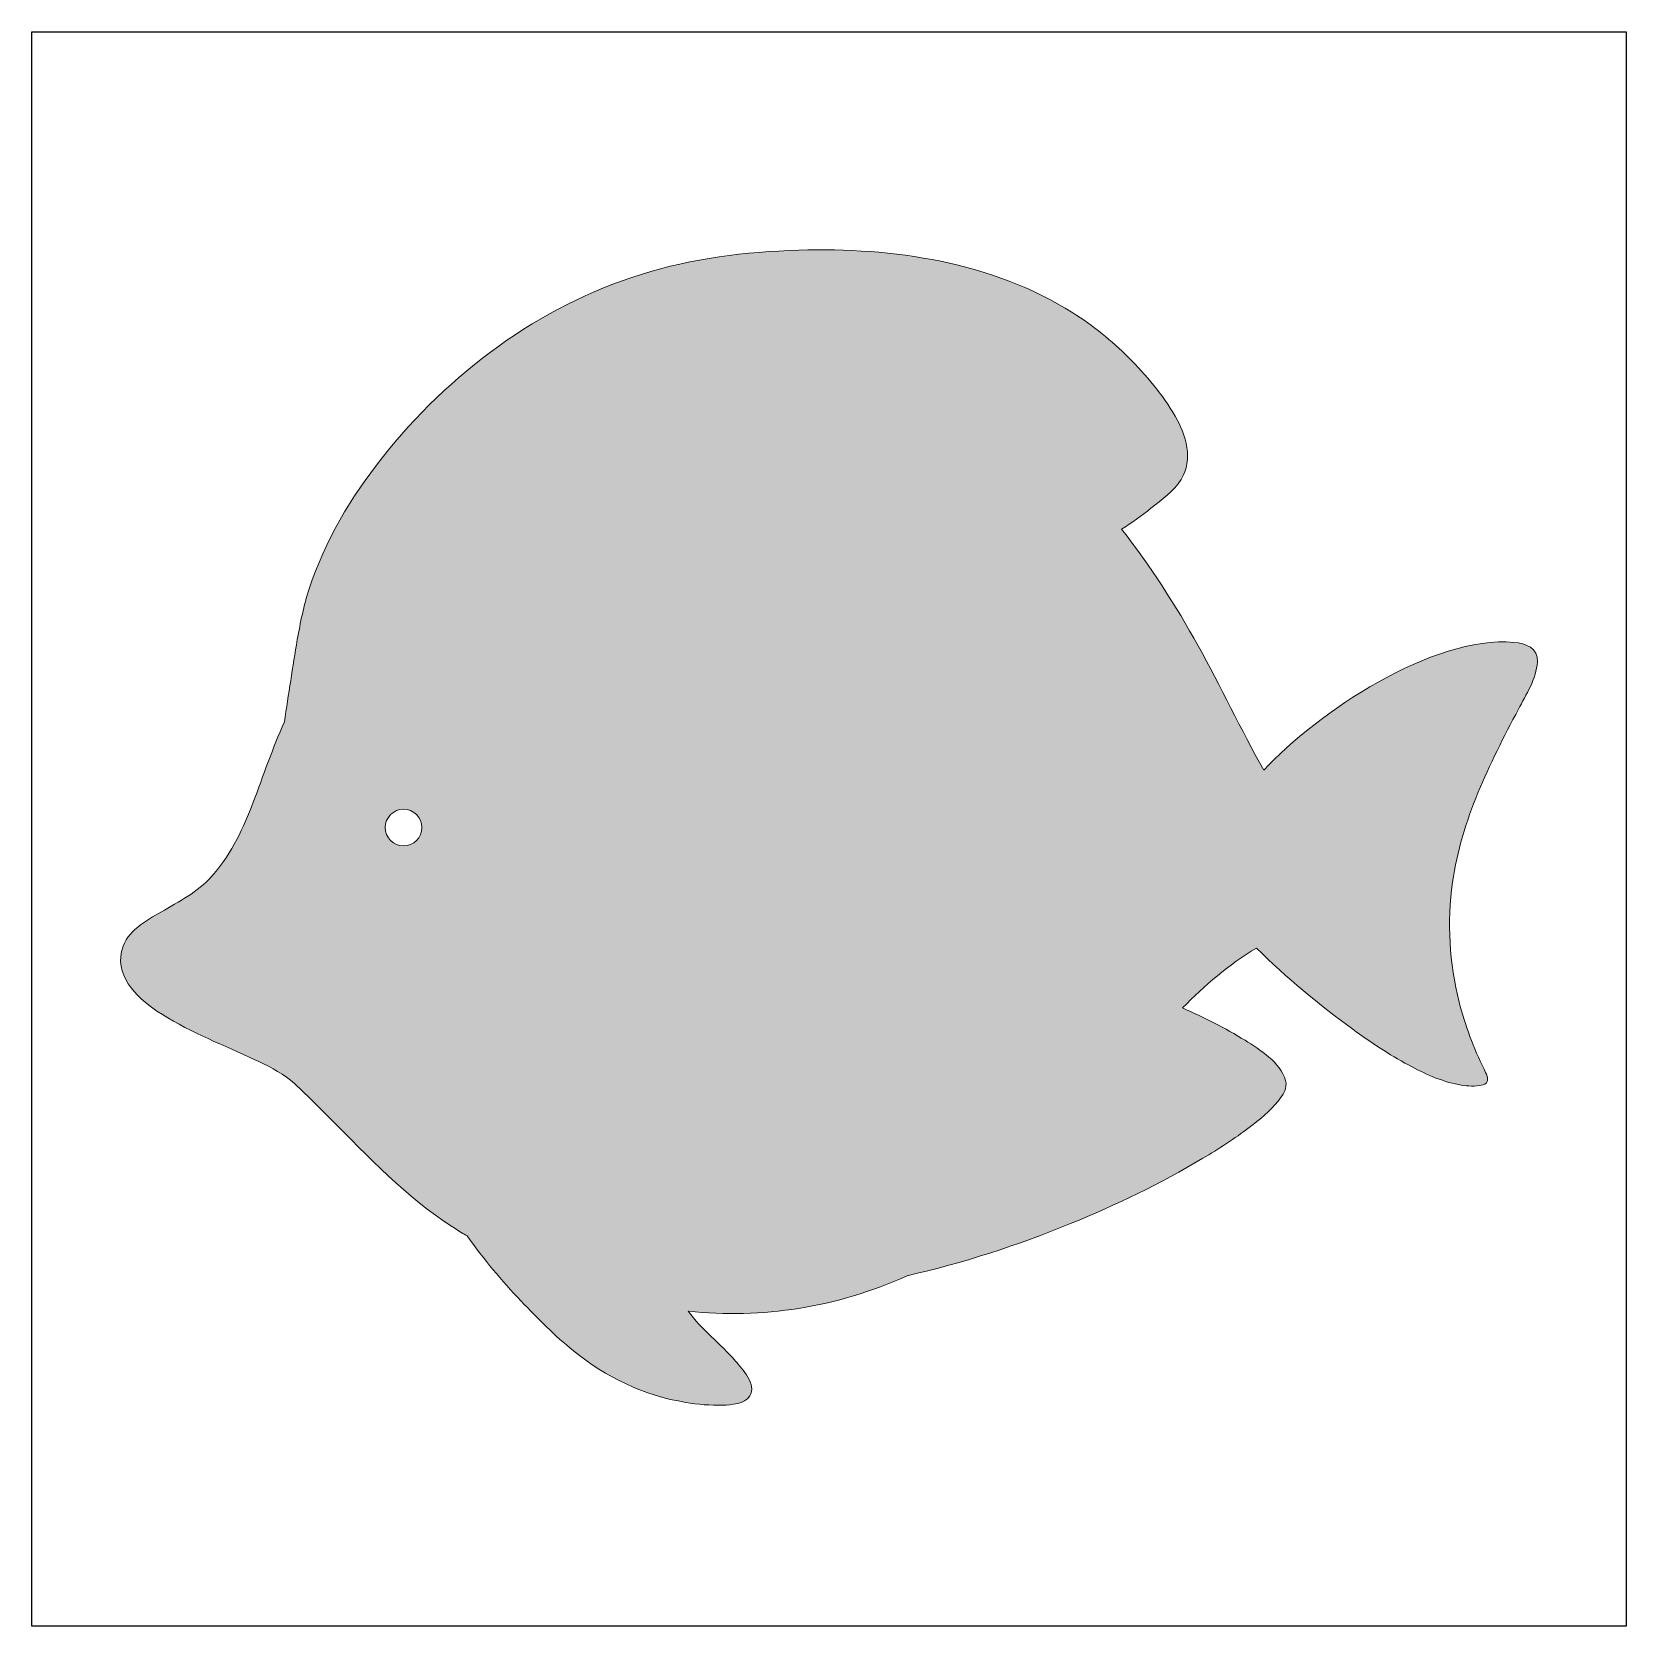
# Model space of a CAD drawing. Header units: inches. Extents: x 0 to 114, y 0 to 114.
import ezdxf

# ---------------------------------------------------------------- set-up
doc = ezdxf.new("R2010")
doc.units = ezdxf.units.IN
doc.header["$MEASUREMENT"] = 0
doc.layers.add('Image Background', color=7, linetype='Continuous')
doc.layers.add('Layer 1', color=7, linetype='Continuous')
picture_1 = doc.add_image_def('image1.png', size_in_pixel=(1350, 1350))

msp = doc.modelspace()

# ---------------------------------------------------------------- hatches: boundary and pattern name
at = {"layer": 'Layer 1', "true_color": 0xfaaf40}
h = msp.add_hatch(color=43, dxfattribs=at)
h.dxf.hatch_style = 2
edge = h.paths.add_edge_path()
edge.add_spline(control_points=[(88.32, 61.36), (86.68, 64.29), (85.26, 67.35), (83.62, 70.28), (81.99, 73.19), (80.21, 76.03), (78.13, 78.64), (78.86, 79.1), (79.55, 79.61), (80.23, 80.15), (80.99, 80.76), (81.87, 81.37), (82.39, 82.21), (83.29, 83.67), (82.76, 85.38), (81.97, 86.75), (81.08, 88.29), (79.88, 89.69), (78.63, 90.95), (77.43, 92.16), (76.08, 93.24), (74.64, 94.15), (68.84, 97.82), (61.74, 98.85), (54.99, 98.65), (51.16, 98.53), (47.35, 98.07), (43.69, 96.91), (40.01, 95.76), (36.59, 94.02), (33.47, 91.77), (30.33, 89.51), (27.5, 86.81), (25.11, 83.76), (22.9, 80.95), (20.99, 77.79), (19.88, 74.37), (19.49, 73.18), (19.25, 71.95), (19.03, 70.73), (18.69, 68.77), (18.41, 66.8), (18.1, 64.83), (17.26, 62.94), (16.6, 61), (15.87, 59.07), (15.18, 57.25), (14.33, 55.46), (13.07, 53.95), (12.09, 52.77), (10.82, 52.1), (9.5, 51.34), (8.44, 50.72), (6.98, 49.99), (6.54, 48.75), (5.81, 46.73), (7.43, 45.13), (8.97, 44.1), (11.02, 42.72), (13.36, 41.82), (15.59, 40.79), (16.5, 40.37), (17.43, 39.94), (18.25, 39.36), (18.8, 38.97), (19.28, 38.48), (19.76, 38.01), (20.47, 37.32), (21.17, 36.62), (21.87, 35.92), (24.63, 33.12), (27.4, 30.28), (30.78, 28.22), (30.92, 28.13), (31.07, 28.05), (31.21, 27.97), (32.4, 26.31), (33.66, 24.77), (35.08, 23.3), (36.27, 22.06), (37.48, 20.83), (38.82, 19.74), (41.15, 17.85), (43.9, 16.52), (46.88, 16.04), (47.75, 15.9), (48.64, 15.81), (49.52, 15.84), (50.14, 15.86), (51.1, 15.91), (51.48, 16.5), (51.99, 17.3), (50.91, 18.47), (50.45, 19), (49.37, 20.24), (48.03, 21.24), (47.05, 22.58), (52.36, 22.04), (57.67, 22.81), (62.75, 25.12), (66.75, 26.03), (70.67, 27.31), (74.47, 28.86), (77.73, 30.19), (80.93, 31.73), (83.96, 33.54), (85.1, 34.22), (86.23, 34.95), (87.28, 35.75), (88.02, 36.31), (88.76, 36.92), (89.35, 37.63), (89.69, 38.06), (90.04, 38.56), (89.88, 39.13), (89.53, 40.41), (88.03, 41.33), (86.98, 42), (85.56, 42.89), (84.04, 43.63), (82.5, 44.32), (84.08, 45.95), (85.8, 47.42), (87.8, 48.61), (89.95, 46.5), (92.27, 44.55), (94.71, 42.79), (95.98, 41.86), (97.3, 40.98), (98.7, 40.23), (99.82, 39.62), (101.03, 39.06), (102.29, 38.82), (102.78, 38.73), (103.28, 38.68), (103.77, 38.75), (103.94, 38.78), (104.15, 38.8), (104.28, 38.94), (104.52, 39.21), (104.24, 39.66), (104.12, 39.92), (103.37, 41.46), (102.76, 43.08), (102.33, 44.74), (101.62, 47.54), (101.45, 50.47), (101.86, 53.33), (102.49, 57.81), (104.49, 61.79), (106.58, 65.74), (107.12, 66.76), (107.87, 67.94), (107.94, 69.13), (108, 70.13), (107.11, 70.45), (106.26, 70.53), (100.44, 71.05), (92.11, 65.48), (88.32, 61.36)], knot_values=[0, 0, 0, 0, 1, 1, 1, 2, 2, 2, 3, 3, 3, 4, 4, 4, 5, 5, 5, 6, 6, 6, 7, 7, 7, 8, 8, 8, 9, 9, 9, 10, 10, 10, 11, 11, 11, 12, 12, 12, 13, 13, 13, 14, 14, 14, 15, 15, 15, 16, 16, 16, 17, 17, 17, 18, 18, 18, 19, 19, 19, 20, 20, 20, 21, 21, 21, 22, 22, 22, 23, 23, 23, 24, 24, 24, 25, 25, 25, 26, 26, 26, 27, 27, 27, 28, 28, 28, 29, 29, 29, 30, 30, 30, 31, 31, 31, 32, 32, 32, 33, 33, 33, 34, 34, 34, 35, 35, 35, 36, 36, 36, 37, 37, 37, 38, 38, 38, 39, 39, 39, 40, 40, 40, 41, 41, 41, 42, 42, 42, 43, 43, 43, 44, 44, 44, 45, 45, 45, 46, 46, 46, 47, 47, 47, 48, 48, 48, 49, 49, 49, 50, 50, 50, 51, 51, 51, 52, 52, 52, 53, 53, 53, 53], degree=3, periodic=1)
edge = h.paths.add_edge_path()
edge.add_spline(control_points=[(25.33, 57.25), (25.33, 57.97), (25.93, 58.57), (26.65, 58.57), (27.36, 58.57), (27.96, 57.97), (27.96, 57.25), (27.96, 56.54), (27.36, 55.94), (26.65, 55.94), (25.93, 55.94), (25.33, 56.54), (25.33, 57.25)], knot_values=[0, 0, 0, 0, 1, 1, 1, 2, 2, 2, 3, 3, 3, 4, 4, 4, 4], degree=3, periodic=1)

# ---------------------------------------------------------------- linework, layer by layer
at = {"layer": 'Layer 1', "lineweight": 0}
for points, knots in [([(88.32, 61.36), (86.68, 64.29), (85.26, 67.35), (83.62, 70.28), (81.99, 73.19), (80.21, 76.03), (78.13, 78.64), (78.86, 79.1), (79.55, 79.61), (80.23, 80.15), (80.99, 80.76), (81.87, 81.37), (82.39, 82.21), (83.29, 83.67), (82.76, 85.38), (81.97, 86.75), (81.08, 88.29), (79.88, 89.69), (78.63, 90.95), (77.43, 92.16), (76.08, 93.24), (74.64, 94.15), (68.84, 97.82), (61.74, 98.85), (54.99, 98.65), (51.16, 98.53), (47.35, 98.07), (43.69, 96.91), (40.01, 95.76), (36.59, 94.02), (33.47, 91.77), (30.33, 89.51), (27.5, 86.81), (25.11, 83.76), (22.9, 80.95), (20.99, 77.79), (19.88, 74.37), (19.49, 73.18), (19.25, 71.95), (19.03, 70.73), (18.69, 68.77), (18.41, 66.8), (18.1, 64.83), (17.26, 62.94), (16.6, 61), (15.87, 59.07), (15.18, 57.25), (14.33, 55.46), (13.07, 53.95), (12.09, 52.77), (10.82, 52.1), (9.5, 51.34), (8.44, 50.72), (6.98, 49.99), (6.54, 48.75), (5.81, 46.73), (7.43, 45.13), (8.97, 44.1), (11.02, 42.72), (13.36, 41.82), (15.59, 40.79), (16.5, 40.37), (17.43, 39.94), (18.25, 39.36), (18.8, 38.97), (19.28, 38.48), (19.76, 38.01), (20.47, 37.32), (21.17, 36.62), (21.87, 35.92), (24.63, 33.12), (27.4, 30.28), (30.78, 28.22), (30.92, 28.13), (31.07, 28.05), (31.21, 27.97), (32.4, 26.31), (33.66, 24.77), (35.08, 23.3), (36.27, 22.06), (37.48, 20.83), (38.82, 19.74), (41.15, 17.85), (43.9, 16.52), (46.88, 16.04), (47.75, 15.9), (48.64, 15.81), (49.52, 15.84), (50.14, 15.86), (51.1, 15.91), (51.48, 16.5), (51.99, 17.3), (50.91, 18.47), (50.45, 19), (49.37, 20.24), (48.03, 21.24), (47.05, 22.58), (52.36, 22.04), (57.67, 22.81), (62.75, 25.12), (66.75, 26.03), (70.67, 27.31), (74.47, 28.86), (77.73, 30.19), (80.93, 31.73), (83.96, 33.54), (85.1, 34.22), (86.23, 34.95), (87.28, 35.75), (88.02, 36.31), (88.76, 36.92), (89.35, 37.63), (89.69, 38.06), (90.04, 38.56), (89.88, 39.13), (89.53, 40.41), (88.03, 41.33), (86.98, 42), (85.56, 42.89), (84.04, 43.63), (82.5, 44.32), (84.08, 45.95), (85.8, 47.42), (87.8, 48.61), (89.95, 46.5), (92.27, 44.55), (94.71, 42.79), (95.98, 41.86), (97.3, 40.98), (98.7, 40.23), (99.82, 39.62), (101.03, 39.06), (102.29, 38.82), (102.78, 38.73), (103.28, 38.68), (103.77, 38.75), (103.94, 38.78), (104.15, 38.8), (104.28, 38.94), (104.52, 39.21), (104.24, 39.66), (104.12, 39.92), (103.37, 41.46), (102.76, 43.08), (102.33, 44.74), (101.62, 47.54), (101.45, 50.47), (101.86, 53.33), (102.49, 57.81), (104.49, 61.79), (106.58, 65.74), (107.12, 66.76), (107.87, 67.94), (107.94, 69.13), (108, 70.13), (107.11, 70.45), (106.26, 70.53), (100.44, 71.05), (92.11, 65.48), (88.32, 61.36)], [0, 0, 0, 0, 1, 1, 1, 2, 2, 2, 3, 3, 3, 4, 4, 4, 5, 5, 5, 6, 6, 6, 7, 7, 7, 8, 8, 8, 9, 9, 9, 10, 10, 10, 11, 11, 11, 12, 12, 12, 13, 13, 13, 14, 14, 14, 15, 15, 15, 16, 16, 16, 17, 17, 17, 18, 18, 18, 19, 19, 19, 20, 20, 20, 21, 21, 21, 22, 22, 22, 23, 23, 23, 24, 24, 24, 25, 25, 25, 26, 26, 26, 27, 27, 27, 28, 28, 28, 29, 29, 29, 30, 30, 30, 31, 31, 31, 32, 32, 32, 33, 33, 33, 34, 34, 34, 35, 35, 35, 36, 36, 36, 37, 37, 37, 38, 38, 38, 39, 39, 39, 40, 40, 40, 41, 41, 41, 42, 42, 42, 43, 43, 43, 44, 44, 44, 45, 45, 45, 46, 46, 46, 47, 47, 47, 48, 48, 48, 49, 49, 49, 50, 50, 50, 51, 51, 51, 52, 52, 52, 53, 53, 53, 53]), ([(25.33, 57.25), (25.33, 57.97), (25.93, 58.57), (26.65, 58.57), (27.36, 58.57), (27.96, 57.97), (27.96, 57.25), (27.96, 56.54), (27.36, 55.94), (26.65, 55.94), (25.93, 55.94), (25.33, 56.54), (25.33, 57.25)], [0, 0, 0, 0, 1, 1, 1, 2, 2, 2, 3, 3, 3, 4, 4, 4, 4])]:
    msp.add_open_spline(points, degree=3, knots=knots, dxfattribs=at)

# ---------------------------------------------------------------- pictures from other files: only their frames are drawn
at = {"layer": 'Image Background'}
image = msp.add_image(picture_1, insert=(0, 0), size_in_units=(114.3, 114.3), dxfattribs=at)

doc.saveas('drawing.dxf')
